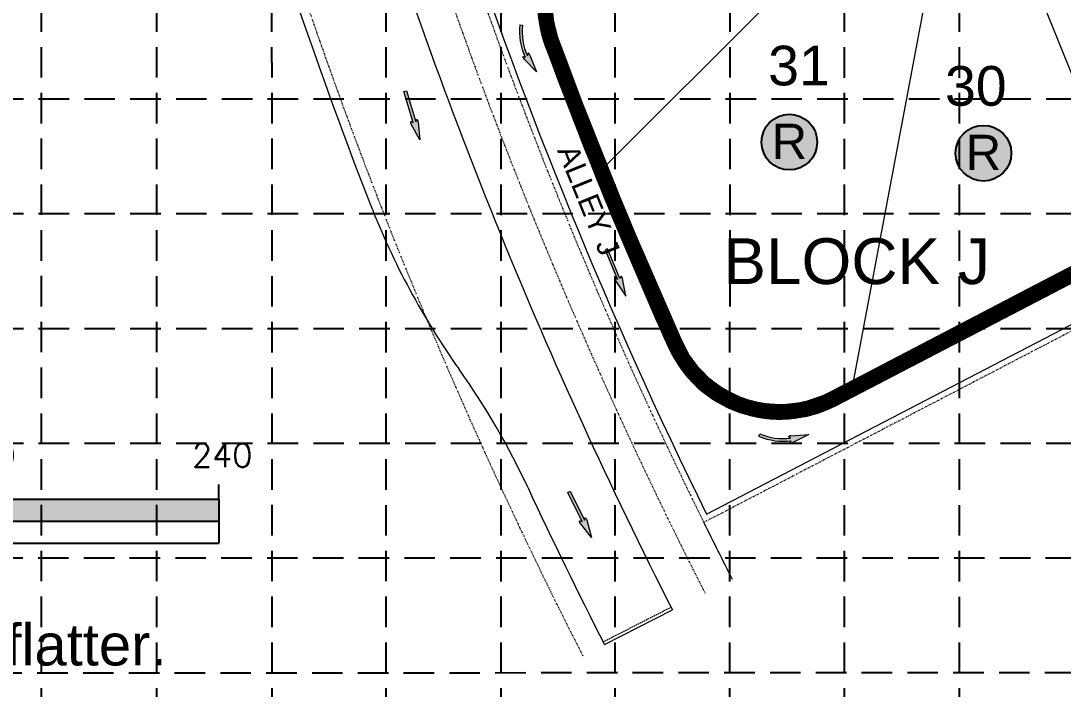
# Model space of a CAD drawing. Extents: x 7749 to 9256, y 6499 to 8908.
# Drawn here: x 8007.1 to 8348.5, y 6758.5 to 6977.4 of the extents above; entities that cross this region are included whole.
import ezdxf
from ezdxf.enums import TextEntityAlignment as Align

# ---------------------------------------------------------------- set-up
doc = ezdxf.new("R2010")
doc.units = 0
doc.header["$MEASUREMENT"] = 0
doc.linetypes.add('DASHED', pattern=[0.75, 0.5, -0.25])
doc.linetypes.add('DIVIDE', pattern=[1.25, 0.5, -0.25, 0, -0.25, 0, -0.25])
for name, color, linetype in [('1 ALLEY', 7, 'Continuous'), ('1 BLOCK NUMBERS', 7, 'Continuous'), ('1 LOT NUMBERS', 7, 'Continuous'), ('1 RYLAND LOT', 7, 'Continuous'), ('27', 7, 'Continuous'), ('29', 7, 'Continuous'), ('BASE', 7, 'Continuous'), ('DED-4746-825', 7, 'Continuous'), ('DED-4986-2484', 7, 'Continuous'), ('EROSION BLANKETS', 84, 'Continuous'), ('FLOODPLAIN-CB', 7, 'Continuous'), ('GRID', 254, 'DASHED'), ('INLET PROTECTION', 5, 'Continuous')]:
    doc.layers.add(name, color=color, linetype=linetype)
doc.styles.add('L120', font='simplex.shx', dxfattribs={"height": 4.8})
doc.styles.add("L200'", font='ARIAL.TTF', dxfattribs={"height": 0.001968503937008})
doc.styles.add('ryland', font='ARIAL.TTF', dxfattribs={"height": 25})
doc.styles.get("Standard").update_dxf_attribs({"font": 'ARIAL.TTF'})

# ---------------------------------------------------------------- blocks, each defined once
blk = doc.blocks.new('RYLAND')
h = blk.add_hatch(color=81)
h.paths.add_polyline_path([(1.163803512038626, -1.047574358368308, 1), (-1.408206742229694, -1.047574358368308, 1)])
h.paths.add_polyline_path([(-1.347681687434942, -2.227609507270699), (1.104228271637368, -2.227609507270699), (1.104228271637368, 0.2098904927293006), (-1.347681687434942, 0.2098904927293006)], flags=25)
at = {"color": 5}
blk.add_circle((-0.1222016150955341, -1.047574358368308), 1.286005127134161, dxfattribs=at)
at = {"layer": 'BASE', "color": 5, "style": 'ryland'}
blk.add_text('R', height=1.625, dxfattribs=at).set_placement((-0.1217267078987874, -1.821359507270699), align=Align.CENTER)
blk = doc.blocks.new('A$C44D07EB2')
h = blk.add_hatch(color=7)
h.paths.add_polyline_path([(82.12218211395337, 7.207511683893851), (82.12218211395339, 14.41502121692065), (2.122182113953386, 14.41502121692065), (2.122182113953385, 7.207511683895063)])
h.paths.add_polyline_path([(82.12218211395339, 7.207511683893853), (82.12218211395339, 2.150858563254587e-06), (162.1221821139534, 2.150858563254587e-06), (162.1221821139534, 7.207511683892638)])
h.paths.add_polyline_path([(162.1221821139534, 14.41502121692065), (162.1221821139534, 7.207511683892638), (242.1221821139534, 7.207511683891425), (242.1221821139534, 14.41502121692065)])
at = {"color": 7}
for p, q in [((2.122182113953386, 14.41502121692065), (2.122182113953386, 19.21502121691992)), ((82.12218211395339, 14.41502121692065), (82.12218211395339, 19.21502121691992)), ((162.1221821139534, 14.41502121692065), (162.1221821139534, 19.21502121691992)), ((242.1221821139534, 14.41502121692065), (242.1221821139534, 19.21502121691992)), ((2.122182113953386, 14.41502121692065), (82.12218211395339, 14.41502121692065)), ((2.122182113953386, 14.41502121692065), (2.122182113953386, 2.150858563254587e-06)), ((82.12218211395339, 14.41502121692065), (242.1221821139534, 14.41502121692065)), ((82.12218211395339, 14.41502121692065), (82.12218211395339, 2.150858563254587e-06)), ((162.1221821139534, 14.41502121692065), (162.1221821139534, 2.150858563254587e-06)), ((242.1221821139534, 14.41502121692065), (242.1221821139534, 2.150858563254587e-06)), ((2.122182113953386, 7.207511683895063), (242.1221821139534, 7.207511683891425)), ((2.122182113953386, 2.150858563254587e-06), (82.12218211395339, 2.150858563254587e-06)), ((82.12218211395339, 2.150858563254587e-06), (242.1221821139534, 2.150858563254587e-06))]:
    blk.add_line(p, q, dxfattribs=at)
at = {"color": 7, "style": 'L120'}
for s, p in [('0', (-1.964917828445323e-06, 24.93908725651454)), ('80', (75.82820596594502, 26.10985575075574)), ('160', (155.8992814589965, 24.93908725651454)), ('240', (233.3315416283531, 24.93912911452389))]:
    blk.add_text(s, height=7.68, dxfattribs=at).set_placement(p)

msp = doc.modelspace()

# ---------------------------------------------------------------- hatches: boundary and pattern name
at = {"layer": 'FLOODPLAIN-CB', "linetype": 'Continuous', "lineweight": 0}
h = msp.add_hatch(color=7, dxfattribs=at)
edge = h.paths.add_edge_path()
edge.add_line((8173.839628901778, 6966.133630306207), (8175.9749, 6960.6881))
edge.add_line((8175.9749, 6960.6881), (8171.900311362639, 6964.872992641141))
edge.add_line((8171.900311362639, 6964.872992641141), (8171.898272318429, 6964.871543277415))
edge.add_ellipse((8171.834676536448, 6965.210685024538), major_axis=(-0.3051837449508988, 0.4695347441956176), ratio=0.2857142857155735, start_angle=-17.182672221787982, end_angle=124.7269333334716, ccw=False)
edge.add_line((8171.582745128557, 6965.685022552465), (8171.586209750007, 6965.687646036248))
edge.add_line((8171.586209750007, 6965.687646036248), (8172.296366933356, 6965.512658153738))
edge.add_line((8172.296366933356, 6965.512658153738), (8172.284137761189, 6965.511850317233))
edge.add_ellipse((8190.832722021094, 6974.075431006485), major_axis=(-14.44619140583912, 14.44619140583912), ratio=0.9999999999998731, start_angle=39.37373522414839, end_angle=69.7820046685926, ccw=False)
edge.add_line((8170.501142422515, 6976.078369417403), (8171.356999393061, 6975.994055894243))
edge.add_ellipse((8190.832722021094, 6974.075431006485), major_axis=(-13.83807957965189, 13.83807957965189), ratio=0.9999999999998539, start_angle=39.37373522414929, end_angle=69.44954077970358)
edge.add_line((8173.017639825937, 6965.975570557986), (8173.019309696907, 6965.977667549848))
edge.add_line((8173.019309696907, 6965.977667549848), (8173.227511691861, 6966.766111529789))
edge.add_line((8173.227511691861, 6966.766111529789), (8173.226896164411, 6966.767855876646))
edge.add_ellipse((8173.555945199666, 6966.335097331527), major_axis=(-0.3051837449519267, 0.4695347441953551), ratio=0.2857142857152244, start_angle=234.16847222211078, end_angle=374.49671944411097, ccw=False)
edge.add_line((8173.843364134052, 6966.130922805081), (8173.839554329279, 6966.131677393803))
edge.add_line((8173.839554329279, 6966.131677393803), (8173.839628901778, 6966.133630306207))
h = msp.add_hatch(color=7, dxfattribs=at)
edge = h.paths.add_edge_path()
edge.add_line((8134.892004222642, 6944.455593979023), (8135.633514933334, 6944.108996570414))
edge.add_line((8135.633514933334, 6944.108996570414), (8132.543208275292, 6954.231794783219))
edge.add_line((8132.543208275292, 6954.231794783219), (8133.366901367622, 6954.479071099626))
edge.add_line((8133.366901367622, 6954.479071099626), (8136.456040109313, 6944.360098585321))
edge.add_line((8136.456040109313, 6944.360098585321), (8136.777751630289, 6945.018731726958))
edge.add_line((8136.777751630289, 6945.018731726958), (8136.779235474862, 6945.019170818937))
edge.add_ellipse((8136.980664771294, 6944.521283558081), major_axis=(-0.1635205189698478, 0.5355940552296758), ratio=0.2857142857146924, start_angle=235.2730666665928, end_angle=377.18267222230804, ccw=False)
edge.add_line((8137.199586006982, 6944.254572057165), (8137.19867424466, 6944.256414183616))
edge.add_line((8137.19867424466, 6944.256414183616), (8137.785800000001, 6938.4425))
edge.add_line((8137.785800000001, 6938.4425), (8134.984762733504, 6943.576364919358))
edge.add_line((8134.984762733504, 6943.576364919358), (8134.984570076774, 6943.574040666297))
edge.add_ellipse((8135.012909814401, 6943.92545748497), major_axis=(-0.1635205189692303, 0.5355940552291069), ratio=0.2857142857148389, start_angle=-14.49671944408658, end_angle=125.83152777797869, ccw=False)
edge.add_line((8134.892004222642, 6944.455593979023), (8134.892004222642, 6944.455593979023))
h = msp.add_hatch(color=7, dxfattribs=at)
edge = h.paths.add_edge_path()
edge.add_line((8203.667646718912, 6893.734576168361), (8203.316338745391, 6892.995285537003))
edge.add_line((8203.316338745391, 6892.995285537003), (8199.256755372317, 6902.769784353306))
edge.add_line((8199.256755372317, 6902.769784353306), (8198.46406540179, 6902.436229960259))
edge.add_line((8198.46406540179, 6902.436229960259), (8202.522114540783, 6892.665425210032))
edge.add_line((8202.522114540783, 6892.665425210032), (8201.854768915655, 6892.968650803267))
edge.add_line((8201.854768915655, 6892.968650803267), (8201.853344972862, 6892.968045011618))
edge.add_ellipse((8202.014887450507, 6892.455824817031), major_axis=(-0.2147809615889806, 0.5171741541386959), ratio=0.2857142857120503, start_angle=-17.18267222277224, end_angle=124.7269333333788)
edge.add_line((8202.015797074197, 6892.110773066633), (8202.015327801442, 6892.112774197234))
edge.add_line((8202.015327801442, 6892.112774197234), (8205.263, 6887.2549))
edge.add_line((8205.263, 6887.2549), (8204.155726288967, 6892.997401662904))
edge.add_line((8204.155726288967, 6892.997401662904), (8204.15735425128, 6892.995731630606))
edge.add_ellipse((8203.911822152582, 6893.248735416444), major_axis=(-0.2147809615886896, 0.5171741541370685), ratio=0.2857142857152507, start_angle=234.1684722220785, end_angle=374.4967194443822)
edge.add_line((8203.667646718912, 6893.734576168361), (8203.667646718912, 6893.734576168361))
h = msp.add_hatch(color=7, dxfattribs=at)
edge = h.paths.add_edge_path()
edge.add_line((8259.31618584202, 6841.50871221524), (8265.1518, 6841.907200000001))
edge.add_line((8265.1518, 6841.907200000001), (8259.935139982685, 6839.280022926423))
edge.add_line((8259.935139982685, 6839.280022926423), (8259.935908927871, 6839.277642363426))
edge.add_ellipse((8259.593343279637, 6839.318998526372), major_axis=(0.5395854392052786, 0.1498251232967407), ratio=0.2857142857174513, start_angle=162.8173277783315, end_angle=304.7269333336038, ccw=False)
edge.add_line((8259.065194693965, 6839.221404396687), (8259.063734783122, 6839.225497675379))
edge.add_line((8259.063734783122, 6839.225497675379), (8259.44422067727, 6839.85013717289))
edge.add_line((8259.44422067727, 6839.85013717289), (8259.441312815443, 6839.838231308761))
edge.add_ellipse((8256.853323876536, 6860.103650909323), major_axis=(14.44619185693353, 14.44619185693353), ratio=0.9999999999999417, start_angle=201.8692784521039, end_angle=232.27754789655012, ccw=False)
edge.add_line((8248.827801985411, 6841.315997631358), (8249.16563590553, 6842.106863114755))
edge.add_ellipse((8256.853323876536, 6860.103650909323), major_axis=(-13.83808001175903, 13.83808001175903), ratio=0.9999999999999559, start_angle=111.8692784520996, end_angle=141.9450840076568)
edge.add_line((8259.21968854165, 6840.677245294919), (8259.218190917738, 6840.679468573352))
edge.add_line((8259.218190917738, 6840.679468573352), (8258.528879944875, 6841.115177655686))
edge.add_line((8258.528879944875, 6841.115177655686), (8258.527031234122, 6841.115115295741))
edge.add_ellipse((8259.038721649964, 6841.298762138264), major_axis=(0.5395854392070014, 0.1498251232985449), ratio=0.2857142857136964, start_angle=54.16847222230871, end_angle=194.496719444259, ccw=False)
edge.add_line((8259.319891451618, 6841.511460120136), (8259.31802589214, 6841.508053698946))
edge.add_line((8259.31802589214, 6841.508053698946), (8259.31618584202, 6841.50871221524))
h = msp.add_hatch(color=7, dxfattribs=at)
edge = h.paths.add_edge_path()
edge.add_line((8190.147123885684, 6813.650379653398), (8190.935069086571, 6813.428771358075))
edge.add_line((8190.935069086571, 6813.428771358075), (8186.242244887037, 6822.915521925267))
edge.add_line((8186.242244887037, 6822.915521925267), (8187.014861741175, 6823.293250743203))
edge.add_line((8187.014861741175, 6823.293250743203), (8191.705912386587, 6813.810085493694))
edge.add_line((8191.705912386587, 6813.810085493694), (8191.916420843971, 6814.512212327012))
edge.add_line((8191.916420843971, 6814.512212327012), (8191.917813710458, 6814.512886507518))
edge.add_ellipse((8192.197406536632, 6814.054309002344), major_axis=(-0.2483090383935189, 0.5019388045176819), ratio=0.2857142857130799, start_angle=235.273066666791, end_angle=377.1826722225881, ccw=False)
edge.add_line((8192.45672591611, 6813.826679944995), (8192.455527166689, 6813.828349597678))
edge.add_line((8192.455527166689, 6813.828349597678), (8193.9788, 6808.186900000001))
edge.add_line((8193.9788, 6808.186900000001), (8190.381401787185, 6812.797876444955))
edge.add_line((8190.381401787185, 6812.797876444955), (8190.381589048397, 6812.795551751004))
edge.add_ellipse((8190.352497337598, 6813.146907111766), major_axis=(-0.248309038393568, 0.5019388045166515), ratio=0.2857142857134501, start_angle=-14.496719444623693, end_angle=125.83152777774069, ccw=False)
edge.add_line((8190.147123885684, 6813.650379653398), (8190.147123885684, 6813.650379653398))

# ---------------------------------------------------------------- linework, layer by layer
at = {"layer": '27', "color": 7, "linetype": 'DIVIDE', "lineweight": 0}
for p, q in [((8406.581283852656, 6922.627329734184), (8273.226589831233, 6853.214665327921)), ((8410.514315176855, 6906.636816681418), (8230.773685186316, 6813.079734781945))]:
    msp.add_line(p, q, dxfattribs=at)
for centre, radius, start, end in [((9646.3086397412, 7511.187759967011), 1633.319999999074, 180.6953927709193, 207.0182570899496), ((9646.308639742121, 7511.187759967271), 1588.319999999998, 197.0616411144512, 207.0086141220164), ((8216.380516086872, 6983.118613377759), 38.00000000000006, 108.5397717780931, 200.2690714340817), ((9646.308639742121, 7511.187759967271), 1578.319999999998, 198.2463663297762, 206.2514142226427), ((9646.308639742112, 7511.187759967271), 1562.31999999999, 200.2690714340817, 204.175772861585), ((8255.681613265242, 6886.921842563425), 38.00000000000065, 204.175772861585, 297.4975)]:
    msp.add_arc(centre, radius, start, end, dxfattribs=at)
at = {"layer": '29', "color": 7, "linetype": 'Continuous', "lineweight": 0}
for p, q in [((8196.83559970397, 6928.202606979584), (8279.508930301829, 7010.743944163335)), ((8373.303919132055, 6905.306075563831), (8334.997212717062, 7000.291109994812)), ((8305.636351249734, 6996.935258488724), (8279.142463710441, 6856.293946272165))]:
    msp.add_line(p, q, dxfattribs=at)
msp.add_arc((9646.308639742121, 7511.187759967271), 1578.319999999998, 206.2514142226428, 207.0063965654809, dxfattribs=at)
at = {"layer": 'DED-4746-825', "color": 7, "linetype": 'Continuous', "lineweight": 0}
for p, q in [((8274.150009649953, 6851.440603366192), (8407.072912768945, 6920.628515604115)), ((8231.66451167333, 6815.798132981353), (8410.022686260569, 6908.635630811487))]:
    msp.add_line(p, q, dxfattribs=at)
for centre, radius, start, end in [((8216.380516086876, 6983.118613377759), 39.99999999999964, 108.5397717780932, 200.2690714340818), ((9646.308639742136, 7511.187759967238), 1576.319999999999, 198.3216843928343, 206.1771190836479), ((9646.308639742136, 7511.187759967238), 1564.319999999999, 200.2690714340817, 204.175772861585), ((8255.681613265242, 6886.921842563425), 40.00000000000112, 204.175772861585, 297.4975)]:
    msp.add_arc(centre, radius, start, end, dxfattribs=at)
at = {"layer": 'DED-4986-2484', "color": 7, "linetype": 'DASHED', "lineweight": 0}
msp.add_line((8197.795469222085, 6773.980396179083), (8220.068929969177, 6785.333509674368), dxfattribs=at)
at = {"layer": 'DED-4986-2484', "color": 7, "linetype": 'Continuous', "lineweight": 0}
msp.add_line((8198.249320139164, 6773.089318491166), (8220.522776613667, 6784.442429810481), dxfattribs=at)
for centre, radius, start, end in [((9646.308639742121, 7511.187759967271), 1636.319999999998, 196.5324374238309, 201.2888712925945), ((9646.308639742121, 7511.187759967271), 1600.319999999998, 197.3064005766303, 207.0086141220164), ((8354.588669359784, 7007.856198751952), 250, 201.2888712925945, 215.3227273171179), ((7946.634514804909, 6718.765542068938), 250, 24.99587853929936, 35.32272731711783), ((9646.308639742121, 7511.187759967271), 1625.319999999998, 204.9958785392994, 207.0086141220164)]:
    msp.add_arc(centre, radius, start, end, dxfattribs=at)
at = {"layer": 'EROSION BLANKETS', "lineweight": 0, "const_width": 5, "flags": 128}
msp.add_lwpolyline([(8404.04261113945, 6921.886868767495), (8345.859916368297, 6891.603036557814), (8279.213579330233, 6856.816537633665), (8270.754453550033, 6852.501573254064), (8267.93852911895, 6851.534339190262), (8265.210606155726, 6850.611067289041), (8262.262679522857, 6849.951587359596), (8259.710750742464, 6849.643828476166), (8257.202813943119, 6849.380036504388), (8254.606884428797, 6849.424003416042), (8252.802933113662, 6849.511932490277), (8250.429746920807, 6849.749248383801), (8247.685070942913, 6850.229199131862), (8244.597317032441, 6851.017687611216), (8241.921263643368, 6851.96044970529), (8238.119607234257, 6853.774006451311), (8235.365294334131, 6855.356245382164), (8232.78427097654, 6857.181047931468), (8230.763274465617, 6858.786875504597), (8227.119021119612, 6862.501590384883), (8223.90800038282, 6866.849746031015), (8221.033072779386, 6872.650476686107), (8206.520690670346, 6905.96818251928), (8200.846294052537, 6919.620388244057), (8189.04691999711, 6949.176852535303), (8183.639932653668, 6963.576225061069), (8180.70520536569, 6971.384094148598), (8179.685328397994, 6975.309036213824), (8179.256454723631, 6977.462170627904), (8178.871905639802, 6981.016533080886)], dxfattribs=at)
at = {"layer": 'FLOODPLAIN-CB', "color": 7, "linetype": 'Continuous', "lineweight": 0}
for p, q in [((8170.501142422515, 6976.078369417403), (8171.356999393061, 6975.994055894243)), ((8171.582745128557, 6965.685022552465), (8171.586209750007, 6965.687646036248)), ((8171.586209750007, 6965.687646036248), (8172.296366933356, 6965.512658153738)), ((8171.900311362639, 6964.872992641141), (8171.898272318429, 6964.871543277415)), ((8175.9749, 6960.6881), (8171.900311362639, 6964.872992641141)), ((8172.296366933356, 6965.512658153738), (8172.284137761189, 6965.511850317233)), ((8173.017639825937, 6965.975570557986), (8173.019309696907, 6965.977667549848)), ((8173.019309696907, 6965.977667549848), (8173.227511691861, 6966.766111529789)), ((8173.227511691861, 6966.766111529789), (8173.226896164411, 6966.767855876646)), ((8173.839554329279, 6966.131677393803), (8173.839628901778, 6966.133630306207)), ((8173.843364134052, 6966.130922805081), (8173.839554329279, 6966.131677393803)), ((8173.839628901778, 6966.133630306207), (8175.9749, 6960.6881)), ((8132.543208275292, 6954.231794783219), (8133.366901367622, 6954.479071099626)), ((8135.633514933334, 6944.108996570414), (8132.543208275292, 6954.231794783219)), ((8133.366901367622, 6954.479071099626), (8136.456040109313, 6944.360098585321)), ((8134.892004222642, 6944.455593979023), (8135.633514933334, 6944.108996570414)), ((8134.892004222642, 6944.455593979023), (8134.892004222642, 6944.455593979023)), ((8134.984762733504, 6943.576364919358), (8134.984570076774, 6943.574040666297)), ((8137.785800000001, 6938.4425), (8134.984762733504, 6943.576364919358)), ((8136.456040109313, 6944.360098585321), (8136.777751630289, 6945.018731726958)), ((8136.777751630289, 6945.018731726958), (8136.779235474862, 6945.019170818937)), ((8137.199586006982, 6944.254572057165), (8137.19867424466, 6944.256414183616)), ((8137.19867424466, 6944.256414183616), (8137.785800000001, 6938.4425)), ((8199.256755372317, 6902.769784353306), (8198.46406540179, 6902.436229960259)), ((8198.46406540179, 6902.436229960259), (8202.522114540783, 6892.665425210032)), ((8203.316338745391, 6892.995285537003), (8199.256755372317, 6902.769784353306)), ((8201.854768915655, 6892.968650803267), (8201.853344972862, 6892.968045011618)), ((8202.522114540783, 6892.665425210032), (8201.854768915655, 6892.968650803267)), ((8202.015797074197, 6892.110773066633), (8202.015327801442, 6892.112774197234)), ((8202.015327801442, 6892.112774197234), (8205.263, 6887.2549)), ((8203.667646718912, 6893.734576168361), (8203.316338745391, 6892.995285537003)), ((8203.667646718912, 6893.734576168361), (8203.667646718912, 6893.734576168361)), ((8205.263, 6887.2549), (8204.155726288967, 6892.997401662904)), ((8204.155726288967, 6892.997401662904), (8204.15735425128, 6892.995731630606)), ((8248.827801985411, 6841.315997631358), (8249.16563590553, 6842.106863114755)), ((8258.528879944875, 6841.115177655686), (8258.527031234122, 6841.115115295741)), ((8259.218190917738, 6840.679468573352), (8258.528879944875, 6841.115177655686)), ((8259.31618584202, 6841.50871221524), (8265.1518, 6841.907200000001)), ((8259.31802589214, 6841.508053698946), (8259.31618584202, 6841.50871221524)), ((8259.319891451618, 6841.511460120136), (8259.31802589214, 6841.508053698946)), ((8265.1518, 6841.907200000001), (8259.935139982685, 6839.280022926423)), ((8259.063734783122, 6839.225497675379), (8259.44422067727, 6839.85013717289)), ((8259.065194693965, 6839.221404396687), (8259.063734783122, 6839.225497675379)), ((8259.21968854165, 6840.677245294919), (8259.218190917738, 6840.679468573352)), ((8259.44422067727, 6839.85013717289), (8259.441312815443, 6839.838231308761)), ((8259.935139982685, 6839.280022926423), (8259.935908927871, 6839.277642363426)), ((8186.242244887037, 6822.915521925267), (8187.014861741175, 6823.293250743203)), ((8190.935069086571, 6813.428771358075), (8186.242244887037, 6822.915521925267)), ((8187.014861741175, 6823.293250743203), (8191.705912386587, 6813.810085493694)), ((8190.147123885684, 6813.650379653398), (8190.935069086571, 6813.428771358075)), ((8190.147123885684, 6813.650379653398), (8190.147123885684, 6813.650379653398)), ((8191.705912386587, 6813.810085493694), (8191.916420843971, 6814.512212327012)), ((8191.916420843971, 6814.512212327012), (8191.917813710458, 6814.512886507518)), ((8192.45672591611, 6813.826679944995), (8192.455527166689, 6813.828349597678)), ((8192.455527166689, 6813.828349597678), (8193.9788, 6808.186900000001)), ((8193.9788, 6808.186900000001), (8190.381401787185, 6812.797876444955)), ((8190.381401787185, 6812.797876444955), (8190.381589048397, 6812.795551751004))]:
    msp.add_line(p, q, dxfattribs=at)
for centre, major_axis, ratio, start_param, end_param in [((8190.832722021094, 6974.075431006485), (-14.44619140583912, 14.44619140583912), 0.9999999999998731, 0.6872013184698567, 1.217925740108995), ((8190.832722021094, 6974.075431006485), (-13.83807957965189, 13.83807957965189), 0.9999999999998539, 0.6872013184698726, 1.212123150603897), ((8171.834676536448, 6965.210685024538), (-0.305183744950899, 0.4695347441956177), 0.2857142857155734, -0.2998942045611697, 2.176895652584545), ((8173.555945199666, 6966.335097331527), (-0.3051837449519261, 0.469534744195354), 0.2857142857152248, 4.087010844640717, 6.536200792217203), ((8202.014887450507, 6892.455824817031), (-0.2147809615889806, 0.5171741541386959), 0.2857142857120503, -0.2998942045783481, 2.176895652582927), ((8203.911822152582, 6893.248735416444), (-0.2147809615886896, 0.5171741541370685), 0.2857142857152507, 4.087010844640153, 6.536200792221939), ((8256.853323876536, 6860.103650909323), (14.44619185693352, 14.44619185693352), 0.9999999999999413, 3.523283567614454, 4.054007989253627), ((8256.853323876536, 6860.103650909323), (-13.83808001175903, 13.83808001175903), 0.9999999999999559, 1.952487240819483, 2.477409072953558), ((8259.038721649964, 6841.298762138264), (0.5395854392070014, 0.1498251232985449), 0.2857142857136965, 0.945418191054376, 3.394608138629994), ((8259.593343279637, 6839.318998526372), (0.5395854392052787, 0.1498251232967407), 0.2857142857174513, 2.841698449030705, 5.318488306176646)]:
    msp.add_ellipse(centre, major_axis=major_axis, ratio=ratio, start_param=start_param, end_param=end_param, dxfattribs=at)
at = {"layer": 'FLOODPLAIN-CB', "color": 7, "linetype": 'Continuous', "lineweight": 0, "extrusion": (0, 0, -0.9999999999999999)}
msp.add_ellipse((8135.012909814401, 6943.92545748497), major_axis=(-0.1635205189692303, 0.5355940552291067), ratio=0.2857142857148389, start_param=4.087010844639154, end_param=6.53620079221678, dxfattribs=at)
at = {"layer": 'FLOODPLAIN-CB', "color": 7, "linetype": 'Continuous', "lineweight": 0, "extrusion": (0, 0, -1)}
for centre, major_axis, ratio, start_param, end_param in [((8136.980664771294, 6944.521283558081), (-0.1635205189698478, 0.5355940552296758), 0.2857142857146924, -0.2998942045702466, 2.176895652583422), ((8190.352497337598, 6813.146907111766), (-0.248309038393568, 0.5019388045166515), 0.2857142857134501, 4.087010844643308, 6.536200792226154), ((8192.197406536632, 6814.054309002344), (-0.2483090383935189, 0.5019388045176819), 0.2857142857130799, -0.2998942045751343, 2.176895652579963)]:
    msp.add_ellipse(centre, major_axis=major_axis, ratio=ratio, start_param=start_param, end_param=end_param, dxfattribs=at)
at = {"layer": 'FLOODPLAIN-CB', "color": 7, "linetype": 'Continuous', "lineweight": 0}
for p in [(8136.777751630289, 6945.018731726958), (8201.854768915655, 6892.968650803267), (8191.916420843971, 6814.512212327012)]:
    msp.add_point(p, dxfattribs=at)
at = {"layer": 'GRID', "linetype": 'DASHED', "ltscale": 20}
for p, q in [((8276.913081387014, 6688.780767098076), (8276.913081387014, 8868.847585574184)), ((8314.499309820043, 6688.77485775697), (8314.499309820043, 8868.847585574184)), ((8013.825505938372, 6688.822129966586), (8013.943344465676, 8867.482086320902)), ((8051.695062052691, 6688.816176080443), (8051.492796561065, 8867.34355557567)), ((8089.414831131683, 6688.810245743955), (8089.030883063983, 8867.37568961578)), ((8126.702272283439, 6688.804383378457), (8126.710706102607, 8867.353033808937)), ((8164.392011392066, 6688.798457763301), (8164.351811700065, 8867.344170953504)), ((8201.745799976192, 6688.792584966603), (8201.820820829995, 8867.339445983485)), ((8239.342652215746, 6688.786673955209), (8239.571674945086, 8867.289642818956)), ((7787.935268121945, 6951.824269157214), (9216.211948573768, 6951.824269157214)), ((7787.935268121945, 6914.238040724186), (9216.211948573768, 6914.238040724186)), ((7787.935268121945, 6876.65181229136), (9216.211948573768, 6876.65181229136)), ((7787.935268121945, 6839.065583858333), (9216.211948573768, 6839.065583858333)), ((7787.739527035836, 6801.508839792772), (9215.016825244998, 6801.428574925054)), ((7787.473218433983, 6763.81658251822), (9215.019864339303, 6764.070061900184))]:
    msp.add_line(p, q, dxfattribs=at)

# ---------------------------------------------------------------- block references
at = {"layer": '1 RYLAND LOT', "color": 7, "xscale": 7.092698446829672, "yscale": 7.092698446829672, "zscale": 7.092698446829309}
for p in [(8259.67042132681, 6945.099213156349), (8323.227597999587, 6941.470143046505)]:
    msp.add_blockref('RYLAND', p, dxfattribs=at)
at = {"layer": 'INLET PROTECTION', "lineweight": 0}
msp.add_blockref('A$C44D07EB2', (7829.870299885386, 6806.297574967053), dxfattribs=at)

# ---------------------------------------------------------------- texts
at = {"layer": '1 ALLEY', "color": 7, "linetype": 'Continuous', "lineweight": 0}
msp.add_text('ALLEY J', height=7.000000200000001, rotation=292.1195888888889, dxfattribs=at).set_placement((8193.055375239343, 6918.634162946527), align=Align.MIDDLE)
at = {"layer": '1 BLOCK NUMBERS', "color": 7, "linetype": 'Continuous', "lineweight": 0}
msp.add_text('BLOCK J', height=15, dxfattribs=at).set_placement((8280.83117203481, 6898.681261166368), align=Align.MIDDLE)
at = {"layer": '1 LOT NUMBERS', "color": 7, "linetype": 'Continuous', "lineweight": 0}
for s, p in [('31', (8261.9662, 6956.2524)), ('30', (8319.870700000001, 6949.5886))]:
    msp.add_text(s, height=13, dxfattribs=at).set_placement(p, align=Align.CENTER)
at = {"layer": 'BASE', "color": 7, "style": "L200'"}
msp.add_text('All slopes are 3:1 or flatter.', height=13.59794628869623, dxfattribs=at).set_placement((7828.915036742668, 6766.234397373237))

doc.saveas('drawing.dxf')
